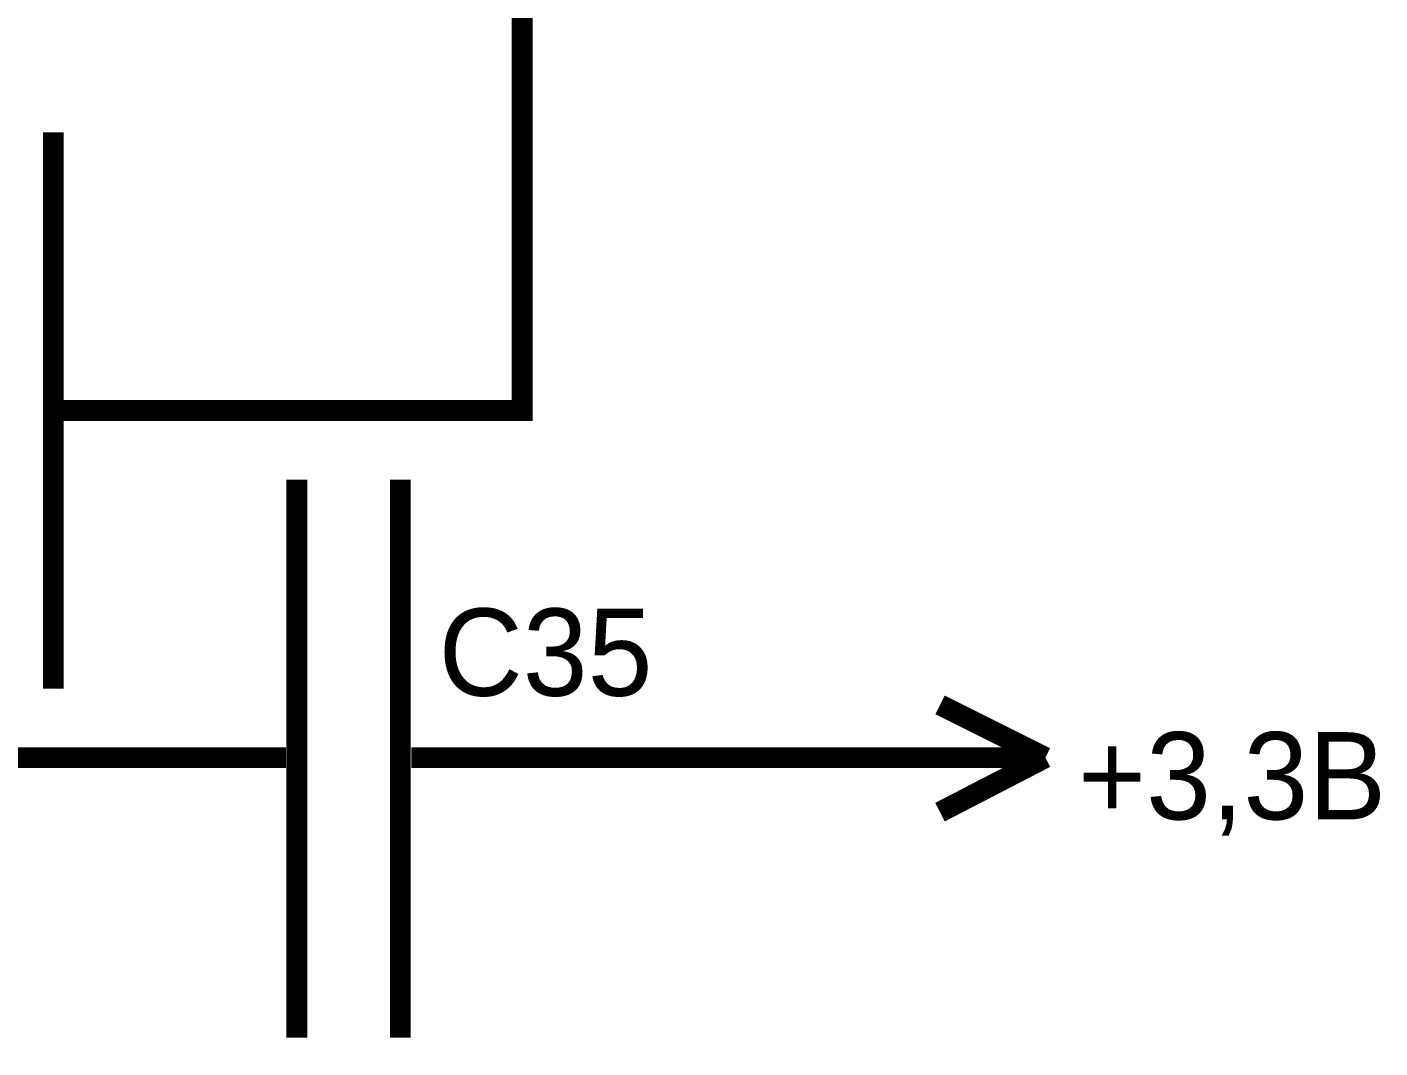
# Model space of a CAD drawing. Header units: inches. Extents: x 0 to 841, y 0 to 594.
# Drawn here: x 682.89 to 702.35, y 408.32 to 423 of the extents above; entities that cross this region are included whole.
import ezdxf

# ---------------------------------------------------------------- set-up
doc = ezdxf.new("R2010")
doc.units = ezdxf.units.IN
doc.layers.add('Sheet', color=255, linetype='Continuous')

msp = doc.modelspace()

# ---------------------------------------------------------------- linework, layer by layer
at = {"layer": 'Sheet'}
for points in [[(695.006, 427.496, 0.3, 0.3, 0), (690.015, 427.496, 0.3, 0.3, 0), (690.015, 417.488, 0.3, 0.3, 0), (687.507, 417.488, 0.3, 0.3, 0)], [(683.273, 413.49, 0.3, 0.3, 0), (683.273, 421.486, 0.3, 0.3, 0)], [(683.404, 417.488, 0.3, 0.3, 0), (687.507, 417.488, 0.3, 0.3, 0)], [(686.775, 416.495, 0.3, 0.3, 0), (686.775, 408.473, 0.3, 0.3, 0)], [(688.264, 408.473, 0.3, 0.3, 0), (688.264, 416.495, 0.3, 0.3, 0)], [(697.541, 412.497, 0.3, 0.3, 0), (696.025, 413.255, 0.3, 0.3, 0)], [(686.618, 412.497, 0.3, 0.3, 0), (682.516, 412.497, 0.3, 0.3, 0)], [(688.421, 412.497, 0.3, 0.3, 0), (692.524, 412.497, 0.3, 0.3, 0)], [(695.006, 412.497, 0.3, 0.3, 0), (692.524, 412.497, 0.3, 0.3, 0)], [(695.006, 412.497, 0.3, 0.3, 0), (697.541, 412.497, 0.3, 0.3, 0)], [(697.541, 412.497, 0.3, 0.3, 0), (696.025, 411.713, 0.3, 0.3, 0)]]:
    msp.add_lwpolyline(points, format="xyseb", dxfattribs=at)

# ---------------------------------------------------------------- texts
for s, p in [('C35', (688.813, 413.386)), ('+3,3В', (698.011, 411.609))]:
    msp.add_text(s, height=1.2543, dxfattribs=at).set_placement(p)

doc.saveas('drawing.dxf')
